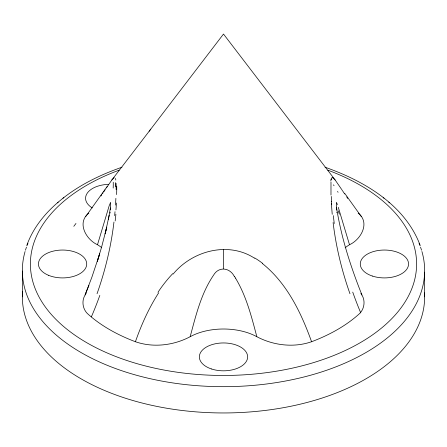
<?xml version="1.0" encoding="UTF-8"?>
<svg xmlns="http://www.w3.org/2000/svg" width="447" height="447" viewBox="0 0 447 447"><rect width="100%" height="100%" fill="white"/><g stroke="black" fill="none" stroke-linecap="round" stroke-linejoin="round"><path stroke-width="0.67" d="M22.35 296.825L22.35 271.078M116.142 189.657L116.086 183.337M115.885 198.367L115.516 205.089M330.987 181.946L330.987 195.043M115.013 211.682L114.655 215.588M110.437 209.777L110.632 202.335L109.169 205.81L97.491 244.727A48.276 27.87 0 0 1 101.648 247.604M110.085 213.057L110.18 212.208M113.957 222.025C111.079 246.47 105.246 270.536 97.038 293.729M110.392 207.939L108.397 219.499M331.199 179.789L331.635 178.124L332.222 177.537M109.213 215.163L105.151 233.848L106.76 227.121L101.614 247.051L97.329 261.366L99.67 253.851L91.886 277.168L85.394 294.143M85.64 294.182C81.008 300.619 82.583 310.034 88.824 314.828A160.92 92.909 0 0 0 135.419 341.731C153.243 347.945 173.598 345.453 190.154 336.725C195.847 315.688 201.01 293.685 213.409 275.408C218.499 266.267 229.635 267.412 234.25 276.291M135.419 341.731C141.403 324.656 148.873 308.022 158.691 292.791M26.77 245.537C32.771 228.417 44.532 213.806 58.211 202.139M85.081 294.914L88.908 285.404M85.796 293.93L86.12 293.439M106.392 187.896L111.839 179.979L150.768 129.149M103.788 191.769L105.118 189.791M102.391 193.842L103.095 192.797M100.933 195.987L101.67 194.903M88.824 213.124C76.566 222.634 86.003 239.525 97.491 244.727M107.129 186.539L85.74 216.499M149.164 131.234L223.5 34.045L335.172 180.001L341.564 189.321M111.839 179.979L114.236 177.593M173.134 274.061C192.322 250.7 228.283 241.112 254.566 258.226M62.988 198.222C80.354 184.527 100.497 174.738 121.299 167.457L121.964 167.239M57.339 202.854L63.826 197.529M345.14 247.778A48.276 27.87 0 0 1 349.509 244.727C360.997 239.525 370.434 222.634 358.176 213.124M361.36 294.182C365.992 300.619 364.417 310.034 358.176 314.828A160.92 92.909 0 0 1 311.581 341.731C293.757 347.945 273.402 345.453 256.846 336.725A48.276 27.87 0 0 0 190.154 336.725M325.036 167.239L325.701 167.457C364.473 181.113 405.206 205.134 420.23 245.537M332.724 177.576L335.172 180.001M262.288 263.439C286.929 283.135 301.127 312.598 311.581 341.731M383.174 197.529L384.012 198.222M388.789 202.139L389.661 202.854M361.26 216.499L344.872 193.562M346.71 196.931L347.766 198.468M344.682 193.959L342.771 191.12M341.86 189.763L342.469 190.668M360.88 293.439L361.204 293.93M235.519 278.14C246.358 296.037 251.527 316.683 256.846 336.725M361.919 294.914C350.671 266.669 341.212 237.486 336.524 207.374M349.962 293.729C341.81 270.703 336.004 246.811 333.104 222.545M337.429 204.564L336.368 202.346L336.591 210.079M349.509 244.727L338.301 207.352M115.488 178.437L115.834 180.029M336.814 212.191L336.876 212.738M332.222 214.309L331.4 203.72M424.633 272.145L424.65 296.825M223.5 249.398L223.5 268.753M424.533 292.824A201.15 116.131 0 0 1 222.343 412.955A201.15 116.131 0 0 1 22.562 291.489M92.272 207.916A24.138 13.935 0 0 1 87.31 193.087A24.138 13.935 0 0 1 108.655 184.36M360.735 312.861A256.779 165.871 79 0 1 352.733 292.103M99.832 295.372A256.779 172.045 -79.6 0 1 91.395 316.806M157.97 292.293A148.175 141.744 49.7 0 1 172.71 273.659M254.734 257.98A81.46 76.772 -15.4 0 1 262.456 263.244M234.306 276.257A55.439 50.114 -5.8 0 1 235.569 278.112M338.077 192.277A254.919 24.859 47.2 0 1 337.535 191.422M334.032 185.728A254.919 24.859 47.2 0 1 333.512 184.846M332.244 177.627A81.527 7.359 74.6 0 1 332.814 177.906M330.825 180.895A56.383 4.319 82.9 0 1 331.098 179.046M331.506 201.508A56.227 4.66 83.8 0 1 331.277 196.434M331.696 204.732A55.545 5.375 83.2 0 1 331.495 201.301M334.244 223.506A84.768 18.249 79.8 0 1 333.373 215.65M338.407 210.895A71.012 3.894 79.1 0 1 339.312 214.258M115.879 214.197A81.371 19.07 -79.5 0 1 115.175 220.963M116.416 202.999A66.832 10.65 -81.2 0 1 115.941 209.917M116.712 186.097A52.534 4.241 -83.9 0 1 116.622 194.585M115.494 182.611A53.69 3.643 -84.3 0 1 115.589 186.757M113.231 182.231A71.425 6.269 -79.7 0 1 113.186 188.064M75.979 223.444A256.774 19.875 -48.7 0 1 73.811 226.322M421.923 251.499A201.15 116.131 0 0 1 223.5 386.677A201.15 116.131 0 0 1 25.077 251.499M25.451 250.242A201.15 116.131 0 0 1 26.49 247.107M27.183 245.241A201.15 116.131 0 0 1 27.932 243.375M419.068 243.375A201.15 116.131 0 0 1 419.817 245.241M420.51 247.107A201.15 116.131 0 0 1 421.549 250.242M327.902 170.19A193.104 111.487 0 0 1 369.44 336.988A193.104 111.487 0 0 1 77.56 336.988A193.104 111.487 0 0 1 119.098 170.19M372.351 276.045A24.138 13.935 0 0 0 408.558 263.976A24.138 13.935 0 0 0 372.351 251.907A24.138 13.935 0 0 0 372.351 276.045M48.416 275.263A24.138 13.935 0 0 0 86.589 265.417A24.138 13.935 0 0 0 52.735 251.253A24.138 13.935 0 0 0 48.416 275.263M211.431 368.954A24.138 13.935 0 0 0 247.638 356.885A24.138 13.935 0 0 0 211.431 344.816A24.138 13.935 0 0 0 211.431 368.954"/></g></svg>
